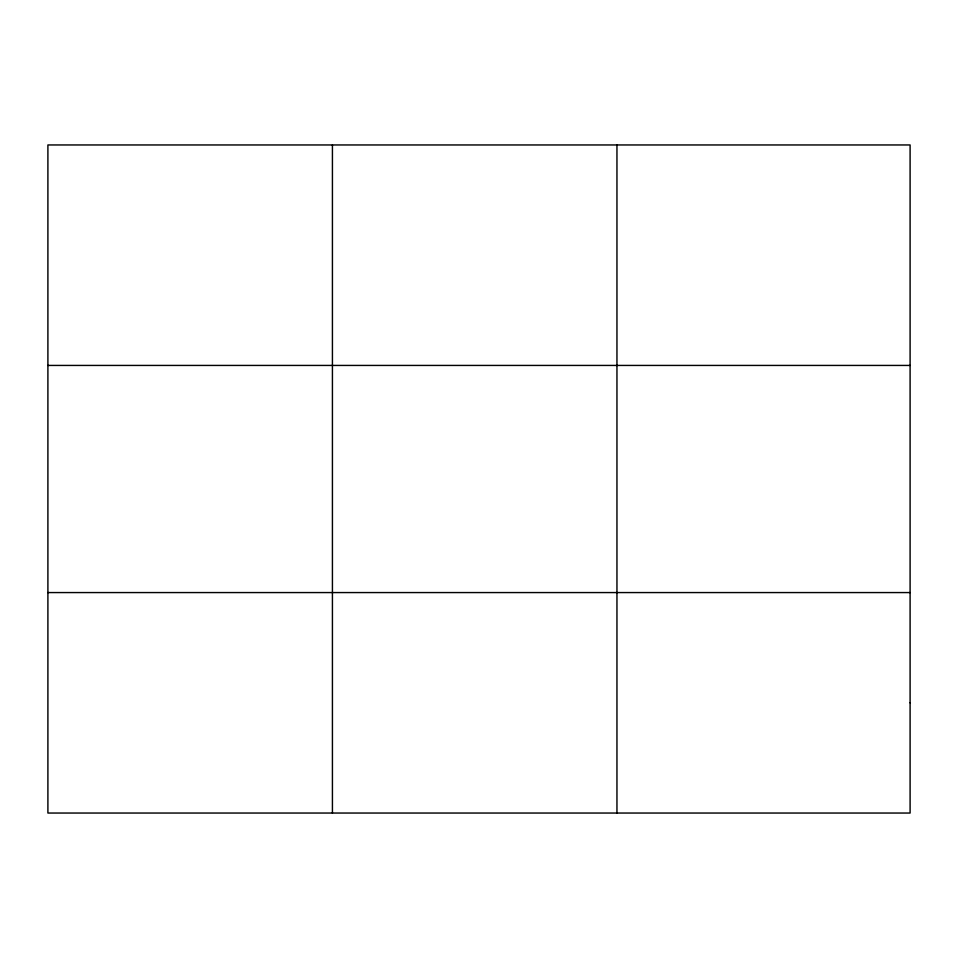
<?xml version="1.0" encoding="UTF-8"?>
<svg xmlns="http://www.w3.org/2000/svg" width="958" height="958" viewBox="0 0 958 958"><rect width="100%" height="100%" fill="white"/><g stroke="black" fill="none" stroke-linecap="round" stroke-linejoin="round"><path stroke-width="1.44" d="M332.426 813.043L332.426 144.957M616.952 813.043L616.952 144.957M47.9 365.429L910.1 365.429M47.9 592.571L910.1 592.571M910.1 702.801L910.1 813.043L47.9 813.043L47.9 144.957L910.1 144.957L910.1 702.801"/></g></svg>
